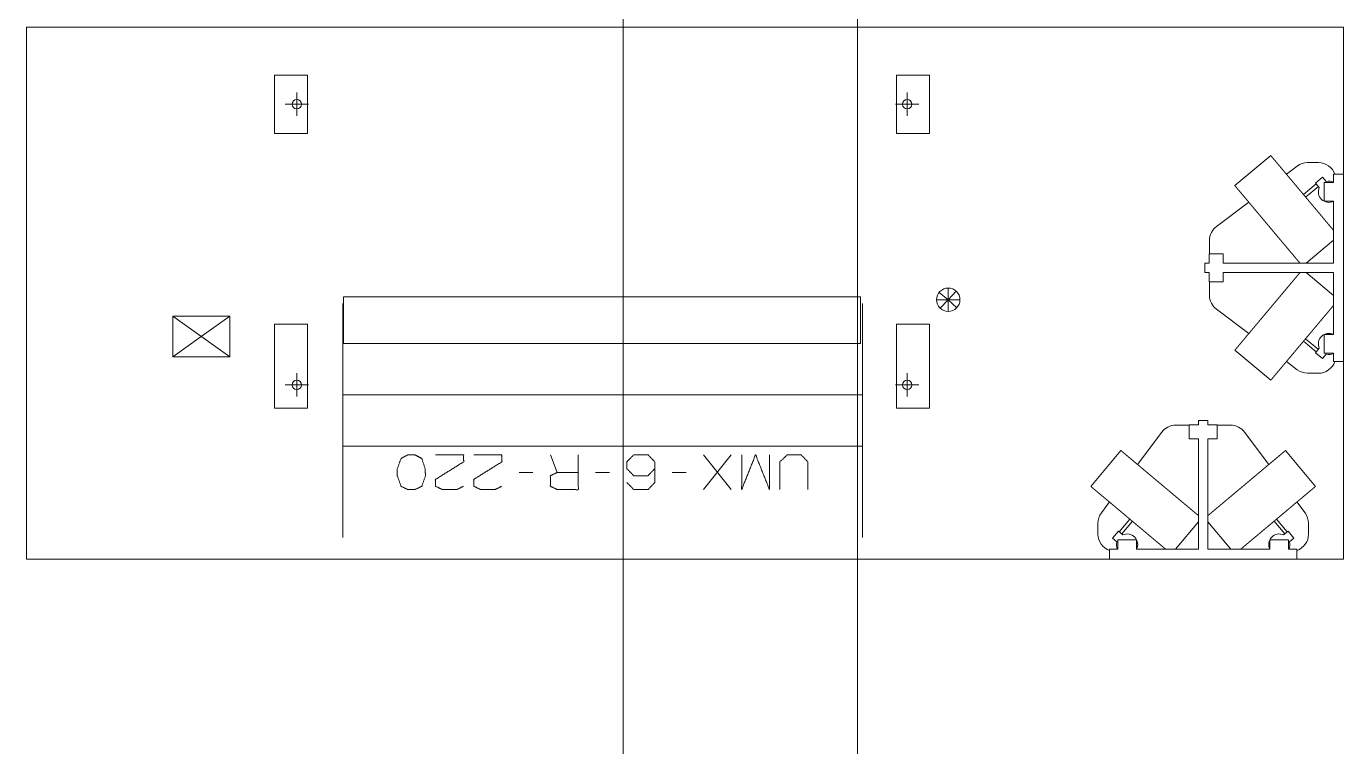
# Model space of a CAD drawing. Header units: millimetres. Extents: x 3056 to 110866, y 16649 to 58349.
# Drawn here: x 21756 to 27383, y 34369 to 37446 of the extents above; entities that cross this region are included whole.
import ezdxf

# ---------------------------------------------------------------- set-up
doc = ezdxf.new("R2010")
doc.units = ezdxf.units.MM
doc.layers.add('1', color=7, linetype='Continuous', true_color=0xffffff)

msp = doc.modelspace()

# ---------------------------------------------------------------- linework, layer by layer
at = {"layer": '1', "color": 143, "linetype": 'Continuous', "lineweight": 13}
for p, q in [((24306.5, 54363.3), (24306.5, 17870.4)), ((25306.5, 17870.4), (25306.5, 52663.3))]:
    msp.add_line(p, q, dxfattribs=at)
at = {"layer": '1', "color": 80, "linetype": 'Continuous', "lineweight": 13}
for p, q in [((21756.5, 35169.3), (21756.5, 37443.3)), ((21756.5, 37443.3), (27383.5, 37443.3)), ((21756.5, 37443.3), (27383.5, 37443.3)), ((21756.5, 35169.3), (21756.5, 37443.3)), ((27383.5, 37443.3), (27383.5, 35169.3)), ((27383.5, 37443.3), (27383.5, 35169.3)), ((22957, 37238.3), (22817, 37238.3)), ((22817, 37238.3), (22817, 36988.3)), ((22957, 36988.3), (22957, 37238.3)), ((25614, 37238.3), (25474, 37238.3)), ((25474, 37238.3), (25474, 36988.3)), ((25614, 36988.3), (25614, 37238.3)), ((22911.5, 37063.3), (22911.5, 37163.3)), ((25519.5, 37063.3), (25519.5, 37163.3)), ((22961.5, 37113.3), (22861.5, 37113.3)), ((25569.5, 37113.3), (25469.5, 37113.3)), ((22817, 36988.3), (22957, 36988.3)), ((25474, 36988.3), (25614, 36988.3)), ((27071.8, 36894.6), (26918.6, 36766)), ((27229.5, 36864.3), (27275.5, 36864.3)), ((27184.5, 36849.3), (27138.7, 36814.9)), ((27263.5, 36776.7), (27293.6, 36801.9)), ((27309.3, 36783.2), (27293.6, 36801.9)), ((27340.5, 36814.3), (27340.5, 36779.3)), ((27383.5, 36814.3), (27340.5, 36814.3)), ((27266.4, 36773.2), (27212, 36727.6)), ((27221, 36716.8), (27275.4, 36762.5)), ((27279.2, 36757.9), (27263.5, 36776.7)), ((27340.5, 36779.3), (27300.5, 36779.3)), ((27300.5, 36699.3), (27300.5, 36779.3)), ((26978.4, 36694.8), (26840.5, 36591.3)), ((27340.5, 36699.3), (27300.5, 36699.3)), ((27340.5, 36699.3), (27340.5, 36434.3)), ((26810.5, 36474.3), (26810.5, 36531.3)), ((27223.4, 36434.3), (27340.5, 36532.5)), ((26868.5, 36474.3), (26808.5, 36474.3)), ((26808.5, 36434.3), (26808.5, 36474.3)), ((26868.5, 36434.3), (26868.5, 36474.3)), ((26808.5, 36434.3), (26790.5, 36434.3)), ((26790.5, 36394.3), (26790.5, 36434.3)), ((27340.5, 36434.3), (26868.5, 36434.3)), ((26808.5, 36394.3), (26790.5, 36394.3)), ((26805.8, 36394), (26805.8, 36394.3)), ((26805.8, 36394), (26808.5, 36394.1)), ((26808.5, 36394.3), (26808.5, 36354.3)), ((26868.5, 36354.3), (26808.5, 36354.3)), ((26810.5, 36297.3), (26810.5, 36354.3)), ((27340.5, 36394.3), (26868.5, 36394.3)), ((26868.5, 36394.3), (26868.5, 36354.3)), ((27340.5, 36296.1), (27223.4, 36394.3)), ((27340.5, 36394.3), (27340.5, 36129.3)), ((25694.5, 36278.3), (25655.6, 36309.8)), ((25694.5, 36278.3), (25694.5, 36328.3)), ((25694.5, 36278.3), (25728.8, 36314.7)), ((23111.5, 36091.3), (23111.5, 36291.3)), ((23111.5, 36291.3), (25319.5, 36291.3)), ((25319.5, 36291.3), (25319.5, 36091.3)), ((25694.5, 36278.3), (25644.5, 36278.3)), ((25694.5, 36278.3), (25660.1, 36241.9)), ((25694.5, 36278.3), (25694.5, 36228.3)), ((25694.5, 36278.3), (25744.5, 36278.3)), ((25694.5, 36278.3), (25730.8, 36244)), ((22381.5, 36208.3), (22625.5, 36034.3)), ((22381.5, 36208.3), (22625.5, 36208.3)), ((22381.5, 36034.3), (22381.5, 36208.3)), ((22625.5, 36208.3), (22503.5, 36121.3)), ((22625.5, 36208.3), (22625.5, 36034.3)), ((26840.5, 36237.3), (26978.4, 36133.8)), ((22817, 36174.3), (22817, 35814.3)), ((22957, 36174.3), (22817, 36174.3)), ((22957, 35814.3), (22957, 36174.3)), ((25614, 36174.3), (25474, 36174.3)), ((25474, 36174.3), (25474, 35814.3)), ((25614, 35814.3), (25614, 36174.3)), ((27300.5, 36049.3), (27300.5, 36129.3)), ((27340.5, 36129.3), (27300.5, 36129.3)), ((22381.5, 36034.3), (22503.5, 36121.3)), ((25319.5, 36091.3), (23111.5, 36091.3)), ((27212, 36101), (27266.4, 36055.4)), ((27275.4, 36066.1), (27221, 36111.8)), ((27279.2, 36070.7), (27263.5, 36051.9)), ((22625.5, 36034.3), (22381.5, 36034.3)), ((26918.6, 36062.6), (27071.8, 35934)), ((27138.7, 36013.7), (27184.5, 35979.3)), ((27263.5, 36051.9), (27293.6, 36026.7)), ((27309.3, 36045.4), (27293.6, 36026.7)), ((27340.5, 36049.3), (27300.5, 36049.3)), ((27340.5, 36049.3), (27340.5, 36014.3)), ((27383.5, 36014.3), (27340.5, 36014.3)), ((22911.5, 35864.3), (22911.5, 35964.3)), ((25519.5, 35864.3), (25519.5, 35964.3)), ((27275.5, 35964.3), (27229.5, 35964.3)), ((22961.5, 35914.3), (22861.5, 35914.3)), ((25569.5, 35914.3), (25469.5, 35914.3)), ((25328.4, 35872.2), (23108.5, 35872.2)), ((22817, 35814.3), (22957, 35814.3)), ((25474, 35814.3), (25614, 35814.3)), ((26666.5, 35742.3), (26723.5, 35742.3)), ((26763.5, 35744.3), (26723.5, 35744.3)), ((26723.5, 35684.3), (26723.5, 35744.3)), ((26763.2, 35746.9), (26763.3, 35744.3)), ((26763.2, 35746.9), (26763.5, 35746.9)), ((26763.5, 35744.3), (26763.5, 35762.3)), ((26763.5, 35762.3), (26803.5, 35762.3)), ((26803.5, 35744.3), (26803.5, 35762.3)), ((26803.5, 35744.3), (26843.5, 35744.3)), ((26843.5, 35684.3), (26843.5, 35744.3)), ((26843.5, 35742.3), (26900.5, 35742.3)), ((26606.5, 35712.3), (26503, 35574.3)), ((26763.5, 35684.3), (26723.5, 35684.3)), ((26763.5, 35212.3), (26763.5, 35684.3)), ((26803.5, 35212.3), (26803.5, 35684.3)), ((26803.5, 35684.3), (26843.5, 35684.3)), ((27063.9, 35574.3), (26960.5, 35712.3)), ((23108.5, 35653.1), (25328.4, 35653.1)), ((26431.8, 35634.1), (26303.2, 35480.9)), ((27263.7, 35480.9), (27135.2, 35634.1)), ((23994.9, 35615.6), (24024.6, 35540.6)), ((24767.4, 35615.6), (24648.6, 35467.2)), ((24648.6, 35615.6), (24767.4, 35467.2)), ((23861.1, 35540.6), (23920.5, 35540.6)), ((24188, 35540.6), (24247.4, 35540.6)), ((24514.9, 35540.6), (24574.3, 35540.6)), ((26382.8, 35414.1), (26348.5, 35368.3)), ((27218.5, 35368.3), (27184.1, 35414.1)), ((26470.2, 35340.8), (26424.6, 35286.4)), ((27142.4, 35286.4), (27096.7, 35340.8)), ((26333.5, 35277.3), (26333.5, 35323.3)), ((26421.1, 35289.3), (26395.9, 35259.2)), ((26439.9, 35273.6), (26421.1, 35289.3)), ((26435.3, 35277.4), (26480.9, 35331.8)), ((26665.2, 35212.3), (26763.5, 35329.4)), ((26803.5, 35329.4), (26901.7, 35212.3)), ((27086, 35331.8), (27131.7, 35277.4)), ((27127.1, 35273.6), (27145.8, 35289.3)), ((27145.8, 35289.3), (27171.1, 35259.2)), ((27233.5, 35323.3), (27233.5, 35277.3)), ((26414.6, 35243.4), (26395.9, 35259.2)), ((26418.5, 35212.3), (26418.5, 35252.3)), ((26418.5, 35252.3), (26498.5, 35252.3)), ((26498.5, 35212.3), (26498.5, 35252.3)), ((27068.5, 35212.3), (27068.5, 35252.3)), ((27068.5, 35252.3), (27148.5, 35252.3)), ((27148.5, 35212.3), (27148.5, 35252.3)), ((27152.3, 35243.4), (27171.1, 35259.2)), ((27383.5, 35169.3), (21756.5, 35169.3)), ((27383.5, 35169.3), (21756.5, 35169.3)), ((26383.5, 35169.3), (26383.5, 35212.3)), ((26418.5, 35212.3), (26383.5, 35212.3)), ((26763.5, 35212.3), (26498.5, 35212.3)), ((27068.5, 35212.3), (26803.5, 35212.3)), ((27183.5, 35212.3), (27148.5, 35212.3)), ((27183.5, 35169.3), (27183.5, 35212.3))]:
    msp.add_line(p, q, dxfattribs=at)
for centre, radius in [((22911.5, 37113.3), 20), ((25519.5, 37113.3), 20), ((25694.5, 36278.3), 50), ((22911.5, 35914.3), 20), ((25519.5, 35914.3), 20)]:
    msp.add_circle(centre, radius, dxfattribs=at)
for centre, radius, start, end in [((27229.5, 36789.3), 75, 90, 126.8699), ((27275.5, 36789.3), 75, 19.4723, 90), ((27320.5, 36739.3), 45.2, 155.7378, 296.2321), ((27320.5, 36739.3), 45.2, 63.7683, 104.2622), ((26885.5, 36531.3), 75, 126.8699, 180), ((26885.5, 36297.3), 75, 180, 233.1301), ((27320.5, 36089.3), 45.2, 63.7679, 204.2622), ((27275.5, 36039.3), 75, 270, 340.5277), ((27320.5, 36089.3), 45.2, 255.7378, 296.2317), ((27229.5, 36039.3), 75, 233.1301, 270), ((26666.5, 35667.3), 75, 90, 143.1301), ((26900.5, 35667.3), 75, 36.8699, 90), ((26408.5, 35323.3), 75, 143.1301, 180), ((27158.5, 35323.3), 75, 0, 36.8699), ((26408.5, 35277.3), 75, 180, 250.5277), ((26458.5, 35232.3), 45.2, 165.7378, 206.2317), ((26458.5, 35232.3), 45.2, 333.7679, 114.2622), ((27108.5, 35232.3), 45.2, 65.7378, 206.2321), ((27108.5, 35232.3), 45.2, 333.7683, 14.2622), ((27158.5, 35277.3), 75, 289.4723, 0)]:
    msp.add_arc(centre, radius, start, end, dxfattribs=at)
for points, knots in [([(27216.5, 36722.2), (27214.3, 36724.8), (27212.1, 36727.4), (27207.7, 36732.6), (27203.4, 36737.8), (27201.2, 36740.4), (27196.9, 36745.6), (27194.7, 36748.1), (27190.4, 36753.3), (27186.1, 36758.4), (27184, 36760.9), (27181.9, 36763.5), (27179.8, 36766), (27175.5, 36771), (27173.5, 36773.5), (27171.4, 36776), (27169.3, 36778.4), (27167.2, 36780.9), (27165.2, 36783.3), (27161.1, 36788.2), (27159.1, 36790.6), (27157.1, 36792.9), (27153.2, 36797.7), (27151.2, 36800), (27149.3, 36802.3), (27147.3, 36804.6), (27143.5, 36809.1), (27141.7, 36811.4), (27138, 36815.8), (27136.1, 36817.9), (27132.5, 36822.2), (27130.8, 36824.4), (27127.3, 36828.5), (27123.9, 36832.5), (27122.2, 36834.5), (27119, 36838.4), (27117.3, 36840.3), (27115.8, 36842.2), (27114.2, 36844.1), (27111.2, 36847.7), (27108.2, 36851.2), (27106.8, 36852.9), (27104, 36856.2), (27102.6, 36857.9), (27101.3, 36859.5), (27100, 36861), (27097.5, 36864.1), (27095, 36866.9), (27093.9, 36868.3), (27091.6, 36871), (27090.5, 36872.3), (27089.5, 36873.6), (27088.4, 36874.8), (27087.4, 36876), (27086.4, 36877.2), (27085.5, 36878.3), (27084.6, 36879.4), (27082.9, 36881.4), (27082.1, 36882.4), (27081.3, 36883.4), (27079.8, 36885.1), (27079.1, 36885.9), (27078.4, 36886.8), (27077.8, 36887.5), (27077.2, 36888.2), (27076.1, 36889.6), (27075.6, 36890.1), (27075.1, 36890.7), (27074.2, 36891.7), (27073.9, 36892.2), (27073.5, 36892.6), (27072.9, 36893.3), (27072.4, 36893.9), (27072.3, 36894.1), (27072.1, 36894.2), (27072, 36894.4), (27071.9, 36894.5), (27071.9, 36894.5), (27071.8, 36894.6)], [0, 0, 0.015107, 0.030207, 0.060389, 0.090504, 0.10552, 0.13551, 0.150467, 0.180257, 0.209888, 0.224603, 0.239318, 0.253925, 0.283021, 0.297504, 0.31186, 0.326209, 0.340414, 0.354612, 0.38269, 0.396547, 0.41041, 0.43777, 0.451243, 0.464722, 0.477994, 0.504295, 0.517341, 0.542948, 0.55551, 0.580367, 0.59267, 0.616725, 0.640213, 0.651673, 0.674276, 0.685428, 0.69627, 0.707104, 0.728138, 0.748512, 0.758361, 0.777692, 0.787183, 0.796323, 0.805454, 0.822983, 0.839767, 0.84778, 0.863405, 0.871018, 0.878237, 0.885458, 0.892277, 0.899089, 0.905498, 0.9119, 0.923886, 0.929445, 0.935013, 0.945296, 0.950012, 0.95472, 0.958993, 0.963275, 0.970937, 0.974333, 0.977722, 0.983615, 0.986119, 0.988616, 0.992705, 0.995894, 0.997037, 0.998181, 0.998857, 0.999549, 0.999775, 1, 1]), ([(27063.3, 36593.6), (27061.1, 36596.2), (27058.9, 36598.9), (27056.7, 36601.5), (27054.5, 36604.1), (27052.4, 36606.6), (27048, 36611.8), (27045.8, 36614.4), (27041.5, 36619.6), (27037.2, 36624.7), (27032.9, 36629.8), (27030.8, 36632.4), (27028.7, 36634.9), (27026.5, 36637.4), (27024.4, 36639.9), (27022.3, 36642.4), (27018.2, 36647.4), (27016.1, 36649.9), (27012, 36654.8), (27007.9, 36659.6), (27005.9, 36662), (27001.9, 36666.7), (27000, 36669.1), (26996.1, 36673.7), (26992.2, 36678.3), (26990.3, 36680.6), (26986.6, 36685), (26982.9, 36689.4), (26981.1, 36691.6), (26977.6, 36695.8), (26974.1, 36699.9), (26970.7, 36704), (26969, 36706), (26967.4, 36707.9), (26965.8, 36709.9), (26962.6, 36713.7), (26961, 36715.5), (26958, 36719.1), (26956.5, 36720.9), (26955, 36722.7), (26952.2, 36726.1), (26950.8, 36727.7), (26948.1, 36730.9), (26946.8, 36732.5), (26944.2, 36735.5), (26941.8, 36738.4), (26939.5, 36741.1), (26938.4, 36742.5), (26937.3, 36743.8), (26936.3, 36745), (26934.2, 36747.4), (26932.3, 36749.7), (26931.4, 36750.8), (26930.5, 36751.9), (26929.7, 36752.9), (26928, 36754.8), (26926.6, 36756.6), (26925.9, 36757.4), (26924.6, 36758.9), (26924, 36759.7), (26923.4, 36760.3), (26922.8, 36761), (26922.4, 36761.6), (26921.9, 36762.2), (26921, 36763.2), (26920.3, 36764), (26920, 36764.4), (26919.7, 36764.7), (26919.5, 36765), (26919.2, 36765.3), (26919.1, 36765.5), (26918.9, 36765.7), (26918.8, 36765.8), (26918.7, 36765.9), (26918.7, 36766), (26918.6, 36766)], [0, 0, 0.0151, 0.030198, 0.045289, 0.060373, 0.075438, 0.105521, 0.120536, 0.150468, 0.180249, 0.20988, 0.224596, 0.23932, 0.253927, 0.268534, 0.283016, 0.311853, 0.326202, 0.354598, 0.382677, 0.39655, 0.424094, 0.437766, 0.464726, 0.491252, 0.504298, 0.53014, 0.555506, 0.568068, 0.592658, 0.616713, 0.64021, 0.651669, 0.663121, 0.674273, 0.696266, 0.70711, 0.728143, 0.738326, 0.74851, 0.768192, 0.777691, 0.79632, 0.805451, 0.82298, 0.839757, 0.855783, 0.863396, 0.871016, 0.878237, 0.892275, 0.905488, 0.911899, 0.917892, 0.923877, 0.935011, 0.945294, 0.95001, 0.959, 0.963273, 0.967105, 0.970944, 0.974333, 0.97773, 0.983623, 0.988614, 0.990668, 0.992713, 0.994307, 0.995892, 0.997037, 0.99818, 0.998865, 0.999541, 0.999774, 1, 1]), ([(27340.5, 36574.4), (27338.2, 36577.2), (27335.7, 36580.1), (27334.5, 36581.6), (27331.9, 36584.7), (27330.6, 36586.2), (27327.8, 36589.5), (27325, 36592.9), (27322, 36596.4), (27319, 36600), (27315.8, 36603.8), (27312.6, 36607.6), (27309.3, 36611.6), (27305.9, 36615.6), (27304.2, 36617.7), (27302.4, 36619.8), (27300.6, 36621.9), (27297, 36626.2), (27295.2, 36628.4), (27291.5, 36632.8), (27289.6, 36635.1), (27285.8, 36639.6), (27283.9, 36641.9), (27281.9, 36644.2), (27278, 36648.9), (27276, 36651.3), (27272, 36656.1), (27269.9, 36658.5), (27265.8, 36663.4), (27263.8, 36665.8), (27261.7, 36668.3), (27257.5, 36673.3), (27255.4, 36675.8), (27253.3, 36678.3), (27251.2, 36680.8), (27249.1, 36683.4), (27244.8, 36688.5), (27242.6, 36691), (27240.5, 36693.6), (27238.3, 36696.2), (27234, 36701.4), (27229.6, 36706.6), (27227.4, 36709.2), (27225.2, 36711.8), (27220.9, 36717), (27218.7, 36719.6), (27216.5, 36722.2)], [0, 0, 0.018644, 0.038194, 0.048417, 0.069272, 0.079913, 0.102062, 0.125019, 0.148795, 0.173339, 0.198643, 0.224677, 0.251431, 0.278877, 0.292926, 0.306974, 0.321345, 0.350388, 0.365059, 0.394988, 0.410234, 0.44098, 0.45648, 0.472242, 0.503982, 0.519978, 0.552399, 0.568823, 0.601838, 0.618448, 0.635232, 0.668948, 0.685899, 0.702985, 0.720062, 0.737275, 0.771828, 0.789148, 0.806566, 0.823993, 0.858994, 0.894141, 0.911763, 0.929376, 0.964677, 0.98234, 1, 1]), ([(27197, 36434.3), (27195.3, 36436.4), (27194.3, 36437.5), (27193.4, 36438.6), (27191.4, 36440.9), (27189.3, 36443.4), (27188.2, 36444.7), (27186, 36447.4), (27184.8, 36448.8), (27183.6, 36450.2), (27181.1, 36453.2), (27179.9, 36454.7), (27178.6, 36456.3), (27177.2, 36457.8), (27174.5, 36461.1), (27171.6, 36464.5), (27168.7, 36468), (27167.2, 36469.8), (27164.1, 36473.5), (27162.5, 36475.4), (27160.9, 36477.3), (27157.6, 36481.2), (27156, 36483.2), (27154.3, 36485.2), (27152.6, 36487.2), (27149.1, 36491.4), (27145.5, 36495.6), (27141.9, 36499.9), (27140, 36502.2), (27138.2, 36504.4), (27134.4, 36508.9), (27130.6, 36513.4), (27128.6, 36515.8), (27126.7, 36518.1), (27124.7, 36520.5), (27120.7, 36525.2), (27118.7, 36527.6), (27116.7, 36530), (27112.6, 36534.9), (27110.5, 36537.3), (27106.4, 36542.3), (27104.3, 36544.8), (27100, 36549.8), (27097.9, 36552.3), (27095.8, 36554.9), (27091.5, 36560), (27089.4, 36562.5), (27087.2, 36565.1), (27085.1, 36567.7), (27080.7, 36572.8), (27076.4, 36578), (27072, 36583.2), (27067.6, 36588.4), (27065.5, 36591), (27063.3, 36593.6)], [0, 0, 0.012929, 0.019844, 0.02676, 0.041476, 0.057078, 0.065302, 0.082185, 0.090842, 0.099917, 0.118461, 0.127931, 0.137808, 0.147694, 0.168225, 0.189513, 0.211551, 0.222936, 0.246039, 0.257767, 0.269838, 0.294304, 0.306701, 0.319411, 0.332124, 0.358161, 0.384795, 0.411978, 0.425837, 0.439704, 0.467945, 0.496673, 0.511271, 0.525861, 0.540676, 0.570507, 0.58552, 0.600724, 0.631302, 0.646687, 0.677763, 0.693454, 0.724962, 0.74078, 0.756724, 0.788712, 0.804754, 0.820888, 0.837021, 0.869432, 0.901971, 0.934599, 0.967281, 0.983641, 1, 1]), ([(26918.6, 36062.6), (26918.7, 36062.6), (26918.7, 36062.7), (26918.8, 36062.8), (26918.9, 36062.9), (26919.1, 36063.1), (26919.2, 36063.3), (26919.5, 36063.6), (26919.7, 36063.8), (26920, 36064.2), (26920.3, 36064.6), (26921, 36065.4), (26921.4, 36065.9), (26921.9, 36066.4), (26922.4, 36067), (26923.4, 36068.3), (26924, 36068.9), (26924.6, 36069.7), (26925.2, 36070.4), (26926.6, 36072), (26927.3, 36072.9), (26928.9, 36074.8), (26929.7, 36075.7), (26930.5, 36076.8), (26932.3, 36078.9), (26933.3, 36080), (26934.2, 36081.2), (26935.2, 36082.4), (26937.3, 36084.8), (26939.5, 36087.5), (26941.8, 36090.2), (26944.3, 36093.1), (26946.8, 36096.2), (26949.5, 36099.3), (26952.2, 36102.6), (26955.1, 36106), (26958, 36109.5), (26959.5, 36111.3), (26962.6, 36115), (26964.2, 36116.9), (26967.4, 36120.7), (26970.7, 36124.7), (26972.4, 36126.7), (26975.9, 36130.8), (26977.6, 36132.9), (26981.2, 36137.1), (26984.8, 36141.4), (26988.5, 36145.9), (26990.4, 36148.1), (26992.3, 36150.4), (26994.2, 36152.7), (26998.1, 36157.3), (27000, 36159.6), (27004, 36164.3), (27006, 36166.7), (27010, 36171.5), (27012.1, 36173.9), (27016.2, 36178.8), (27020.3, 36183.8), (27024.5, 36188.8), (27028.8, 36193.8), (27033, 36198.9), (27035.2, 36201.5), (27037.3, 36204), (27039.5, 36206.6), (27043.8, 36211.7), (27048.1, 36216.9), (27050.3, 36219.5), (27052.5, 36222.1), (27056.8, 36227.3), (27059, 36229.9), (27063.4, 36235.1), (27067.8, 36240.3), (27070, 36242.9), (27074.3, 36248.1), (27076.5, 36250.7), (27080.8, 36255.9), (27083, 36258.5), (27087.3, 36263.6), (27089.5, 36266.2), (27093.8, 36271.3), (27095.9, 36273.8), (27098, 36276.4), (27102.3, 36281.4), (27106.4, 36286.4), (27108.5, 36288.9), (27110.6, 36291.3), (27112.7, 36293.8), (27114.7, 36296.2), (27116.7, 36298.7), (27120.8, 36303.5), (27124.8, 36308.2), (27126.7, 36310.6), (27130.6, 36315.2), (27134.5, 36319.8), (27136.4, 36322), (27138.2, 36324.3), (27141.9, 36328.7), (27143.8, 36330.9), (27145.6, 36333), (27149.1, 36337.3), (27152.6, 36341.4), (27156, 36345.5), (27159.3, 36349.4), (27160.9, 36351.3), (27162.5, 36353.3), (27165.7, 36357), (27168.7, 36360.6), (27171.7, 36364.1), (27173.1, 36365.8), (27174.5, 36367.5), (27175.9, 36369.1), (27177.2, 36370.8), (27178.6, 36372.3), (27179.9, 36373.9), (27181.1, 36375.4), (27182.4, 36376.9), (27184.8, 36379.8), (27187.2, 36382.6), (27189.3, 36385.2), (27191.4, 36387.7), (27192.4, 36388.9), (27193.4, 36390), (27195.2, 36392.2), (27196.1, 36393.3), (27197, 36394.3)], [0, 0, 0.000117, 0.000239, 0.00059, 0.00095, 0.00154, 0.002134, 0.002967, 0.003795, 0.004858, 0.005925, 0.008518, 0.010054, 0.011589, 0.01335, 0.01711, 0.01911, 0.02133, 0.023555, 0.028457, 0.031132, 0.036701, 0.039599, 0.042713, 0.049163, 0.052493, 0.056041, 0.059584, 0.067097, 0.075025, 0.083352, 0.092087, 0.101204, 0.110707, 0.120579, 0.130823, 0.141414, 0.146888, 0.157996, 0.163638, 0.175236, 0.187154, 0.193261, 0.205626, 0.211885, 0.22468, 0.237739, 0.251063, 0.257846, 0.264629, 0.271526, 0.285439, 0.292448, 0.306674, 0.313883, 0.328395, 0.335699, 0.350471, 0.365395, 0.380463, 0.395652, 0.410958, 0.418661, 0.426368, 0.43411, 0.449637, 0.465224, 0.473036, 0.480864, 0.496539, 0.504385, 0.52009, 0.535791, 0.543637, 0.559311, 0.56714, 0.582754, 0.590534, 0.606053, 0.613799, 0.629196, 0.636847, 0.644498, 0.659682, 0.674741, 0.682201, 0.689657, 0.697038, 0.704421, 0.711711, 0.726215, 0.740532, 0.747637, 0.761645, 0.775429, 0.782203, 0.788979, 0.802285, 0.808808, 0.815335, 0.828113, 0.840604, 0.852809, 0.864701, 0.870496, 0.87629, 0.887545, 0.898466, 0.909041, 0.91415, 0.919259, 0.924186, 0.929113, 0.933853, 0.938594, 0.943144, 0.947689, 0.956398, 0.964704, 0.972607, 0.980092, 0.983623, 0.987158, 0.993794, 0.996899, 1, 1]), ([(23108.5, 36262.6), (23108.5, 36262.5), (23108.5, 36262.2), (23108.5, 36262), (23108.5, 36261.3), (23108.5, 36260.5), (23108.5, 36259.5), (23108.5, 36258.2), (23108.5, 36256.8), (23108.5, 36255.1), (23108.5, 36253.3), (23108.5, 36251.2), (23108.5, 36248.9), (23108.5, 36246.5), (23108.5, 36243.8), (23108.5, 36240.9), (23108.5, 36237.8), (23108.5, 36234.6), (23108.5, 36231.1), (23108.5, 36227.4), (23108.5, 36223.6), (23108.5, 36219.5), (23108.5, 36215.3), (23108.5, 36210.9), (23108.5, 36206.3), (23108.5, 36201.5), (23108.5, 36196.5), (23108.5, 36191.3), (23108.5, 36186), (23108.5, 36180.5), (23108.5, 36174.8), (23108.5, 36168.9), (23108.5, 36162.9), (23108.5, 36156.7), (23108.5, 36150.3), (23108.5, 36143.8), (23108.5, 36137.1), (23108.5, 36130.3), (23108.5, 36123.3), (23108.5, 36116.2), (23108.5, 36108.9), (23108.5, 36105.2), (23108.5, 36097.7), (23108.5, 36090.1), (23108.5, 36082.3), (23108.5, 36074.4), (23108.5, 36066.4), (23108.5, 36058.2), (23108.5, 36049.9), (23108.5, 36041.5), (23108.5, 36033), (23108.5, 36024.3), (23108.5, 36015.6), (23108.5, 36006.7), (23108.5, 35997.8), (23108.5, 35993.3), (23108.5, 35984.2), (23108.5, 35975), (23108.5, 35965.7), (23108.5, 35956.3), (23108.5, 35946.9), (23108.5, 35937.4), (23108.5, 35932.6), (23108.5, 35923), (23108.5, 35913.3), (23108.5, 35903.5), (23108.5, 35898.6), (23108.5, 35888.8), (23108.5, 35878.9), (23108.5, 35868.9), (23108.5, 35858.9), (23108.5, 35848.9), (23108.5, 35843.9), (23108.5, 35833.8), (23108.5, 35823.7), (23108.5, 35813.6), (23108.5, 35803.4), (23108.5, 35793.2), (23108.5, 35783), (23108.5, 35772.8), (23108.5, 35762.6)], [0, 0, 0.000212, 0.000836, 0.001355, 0.002603, 0.004265, 0.006345, 0.008832, 0.011737, 0.015049, 0.018775, 0.022908, 0.027448, 0.03239, 0.037735, 0.043481, 0.04963, 0.056171, 0.063103, 0.070427, 0.078136, 0.086227, 0.094705, 0.103552, 0.112776, 0.122369, 0.132328, 0.142647, 0.15332, 0.164348, 0.175725, 0.187446, 0.1995, 0.211894, 0.224609, 0.237653, 0.251009, 0.264678, 0.278658, 0.29293, 0.307503, 0.314858, 0.32986, 0.345143, 0.360695, 0.376511, 0.392587, 0.408917, 0.425496, 0.442313, 0.459363, 0.476635, 0.494124, 0.511824, 0.529731, 0.53878, 0.556973, 0.57535, 0.593908, 0.61263, 0.631516, 0.650555, 0.660112, 0.679368, 0.698752, 0.718267, 0.728083, 0.747768, 0.767559, 0.787445, 0.807421, 0.827476, 0.837525, 0.857686, 0.877906, 0.898178, 0.918493, 0.938839, 0.959212, 0.979601, 1, 1]), ([(25328.5, 35762.6), (25328.5, 35772.8), (25328.5, 35783), (25328.5, 35793.2), (25328.5, 35803.4), (25328.5, 35813.6), (25328.5, 35823.7), (25328.5, 35833.8), (25328.5, 35843.9), (25328.5, 35853.9), (25328.5, 35863.9), (25328.5, 35873.9), (25328.5, 35883.8), (25328.5, 35888.8), (25328.5, 35898.6), (25328.5, 35908.4), (25328.5, 35918.1), (25328.5, 35927.8), (25328.5, 35937.4), (25328.5, 35946.9), (25328.5, 35956.3), (25328.5, 35965.7), (25328.5, 35975), (25328.5, 35984.2), (25328.5, 35993.3), (25328.5, 36002.3), (25328.5, 36011.2), (25328.5, 36020), (25328.5, 36028.6), (25328.5, 36037.2), (25328.5, 36045.7), (25328.5, 36054), (25328.5, 36062.3), (25328.5, 36070.4), (25328.5, 36078.3), (25328.5, 36082.3), (25328.5, 36090.1), (25328.5, 36097.7), (25328.5, 36105.2), (25328.5, 36112.6), (25328.5, 36119.8), (25328.5, 36123.3), (25328.5, 36130.3), (25328.5, 36137.1), (25328.5, 36143.8), (25328.5, 36150.3), (25328.5, 36156.7), (25328.5, 36159.8), (25328.5, 36166), (25328.5, 36168.9), (25328.5, 36174.8), (25328.5, 36180.5), (25328.5, 36186), (25328.5, 36191.3), (25328.5, 36196.5), (25328.5, 36201.5), (25328.5, 36206.3), (25328.5, 36210.9), (25328.5, 36215.3), (25328.5, 36219.5), (25328.5, 36223.6), (25328.5, 36225.6), (25328.5, 36229.3), (25328.5, 36232.9), (25328.5, 36236.2), (25328.5, 36239.4), (25328.5, 36242.4), (25328.5, 36245.2), (25328.5, 36247.7), (25328.5, 36250.1), (25328.5, 36252.3), (25328.5, 36254.2), (25328.5, 36256), (25328.5, 36256.8), (25328.5, 36258.2), (25328.5, 36259.5), (25328.5, 36260.5), (25328.5, 36261.3), (25328.5, 36262), (25328.5, 36262.4), (25328.5, 36262.6), (25328.5, 36262.6)], [0, 0, 0.020399, 0.040788, 0.061161, 0.081507, 0.101822, 0.122094, 0.142314, 0.162475, 0.182572, 0.202585, 0.222519, 0.242363, 0.252232, 0.271917, 0.29149, 0.310937, 0.330262, 0.349445, 0.368484, 0.38737, 0.406092, 0.42465, 0.443027, 0.46122, 0.479222, 0.497023, 0.514623, 0.532001, 0.549162, 0.566095, 0.58279, 0.599248, 0.615451, 0.6314, 0.639305, 0.654857, 0.67014, 0.685142, 0.699858, 0.714283, 0.721342, 0.735322, 0.748991, 0.762347, 0.775391, 0.788106, 0.794388, 0.806611, 0.812554, 0.824275, 0.835652, 0.84668, 0.857353, 0.867672, 0.877631, 0.887224, 0.896448, 0.905295, 0.913773, 0.921864, 0.925816, 0.933336, 0.940464, 0.9472, 0.953545, 0.959492, 0.965038, 0.970182, 0.974923, 0.979262, 0.983188, 0.986707, 0.988263, 0.991168, 0.993655, 0.995735, 0.997397, 0.998645, 0.999476, 0.999894, 1, 1]), ([(27071.8, 35934), (27071.9, 35934.1), (27071.9, 35934.1), (27072, 35934.2), (27072.1, 35934.3), (27072.3, 35934.5), (27072.4, 35934.7), (27072.7, 35935), (27072.9, 35935.3), (27073.2, 35935.6), (27073.5, 35936), (27074.2, 35936.9), (27075.1, 35937.9), (27075.6, 35938.5), (27076.1, 35939.1), (27077.2, 35940.4), (27078.4, 35941.9), (27079.1, 35942.7), (27079.8, 35943.5), (27080.5, 35944.4), (27082.1, 35946.2), (27082.9, 35947.2), (27084.6, 35949.2), (27085.6, 35950.4), (27086.5, 35951.5), (27088.5, 35953.8), (27089.5, 35955.1), (27090.5, 35956.3), (27092.8, 35958.9), (27095.1, 35961.7), (27096.3, 35963.2), (27097.5, 35964.6), (27098.8, 35966.1), (27100, 35967.6), (27102.7, 35970.8), (27104.1, 35972.4), (27106.9, 35975.8), (27109.8, 35979.2), (27112.8, 35982.8), (27115.9, 35986.5), (27119.1, 35990.3), (27120.7, 35992.2), (27124, 35996.2), (27125.7, 35998.2), (27129.1, 36002.3), (27130.9, 36004.4), (27132.7, 36006.5), (27136.3, 36010.8), (27138.1, 36013), (27141.8, 36017.4), (27143.7, 36019.6), (27147.5, 36024.2), (27149.4, 36026.5), (27153.3, 36031.1), (27155.3, 36033.5), (27157.3, 36035.9), (27161.3, 36040.6), (27163.3, 36043.1), (27165.4, 36045.5), (27167.4, 36047.9), (27169.5, 36050.4), (27173.6, 36055.3), (27177.8, 36060.3), (27182.1, 36065.4), (27184.2, 36067.9), (27186.3, 36070.5), (27190.6, 36075.6), (27194.9, 36080.7), (27199.3, 36085.9), (27201.5, 36088.5), (27205.8, 36093.7), (27208, 36096.3), (27210.2, 36098.9), (27212.4, 36101.5), (27214.5, 36104.1), (27216.7, 36106.7), (27218.9, 36109.3), (27223.3, 36114.5), (27225.5, 36117.1), (27229.8, 36122.3), (27234.2, 36127.5), (27236.3, 36130.1), (27238.5, 36132.7), (27242.8, 36137.8), (27245, 36140.3), (27249.2, 36145.4), (27251.4, 36148), (27255.6, 36153), (27259.8, 36158), (27261.9, 36160.5), (27266, 36165.4), (27268.1, 36167.9), (27272.1, 36172.7), (27276.1, 36177.5), (27280.1, 36182.2), (27282, 36184.5), (27284, 36186.8), (27287.8, 36191.4), (27291.6, 36195.9), (27293.4, 36198.1), (27297.1, 36202.5), (27298.9, 36204.6), (27302.5, 36208.9), (27306, 36213), (27307.7, 36215), (27311, 36219), (27312.7, 36221), (27315.9, 36224.9), (27317.4, 36226.7), (27319, 36228.6), (27322.1, 36232.2), (27323.5, 36234), (27325, 36235.7), (27327.8, 36239.1), (27330.6, 36242.4), (27333.2, 36245.5), (27335.7, 36248.5), (27336.9, 36250), (27338.2, 36251.4), (27340.5, 36254.2)], [0, 0, 0.000121, 0.000243, 0.000615, 0.000984, 0.0016, 0.002211, 0.003073, 0.003937, 0.005038, 0.006143, 0.00884, 0.012022, 0.01385, 0.01568, 0.019823, 0.024435, 0.026974, 0.029517, 0.03229, 0.03807, 0.041076, 0.047538, 0.050994, 0.054455, 0.061808, 0.065704, 0.069596, 0.07782, 0.086458, 0.090988, 0.095514, 0.100246, 0.104978, 0.114829, 0.119953, 0.130388, 0.141191, 0.15236, 0.163883, 0.175747, 0.18176, 0.194119, 0.20046, 0.213286, 0.219772, 0.226404, 0.239815, 0.246588, 0.260403, 0.26744, 0.281629, 0.288783, 0.303321, 0.310697, 0.318076, 0.333032, 0.3406, 0.348173, 0.355831, 0.363489, 0.378967, 0.394588, 0.410344, 0.418277, 0.426213, 0.44219, 0.458247, 0.47439, 0.482484, 0.498699, 0.50682, 0.514954, 0.523084, 0.531223, 0.539362, 0.547505, 0.563778, 0.571908, 0.588141, 0.604328, 0.612391, 0.620458, 0.636511, 0.644493, 0.660402, 0.668329, 0.684068, 0.69968, 0.707406, 0.722784, 0.730434, 0.745552, 0.760486, 0.775217, 0.782471, 0.789729, 0.804011, 0.818055, 0.824945, 0.838593, 0.845353, 0.858592, 0.871531, 0.87785, 0.89033, 0.896491, 0.908491, 0.914315, 0.920144, 0.931451, 0.936925, 0.942394, 0.952973, 0.963175, 0.972985, 0.982396, 0.986904, 0.991407, 1, 1]), ([(23108.5, 35762.6), (23108.5, 35752.4), (23108.5, 35742.3), (23108.5, 35732.1), (23108.5, 35721.9), (23108.5, 35711.7), (23108.5, 35701.6), (23108.5, 35691.5), (23108.5, 35681.4), (23108.5, 35671.4), (23108.5, 35661.4), (23108.5, 35651.4), (23108.5, 35641.5), (23108.5, 35636.5), (23108.5, 35626.7), (23108.5, 35616.9), (23108.5, 35607.2), (23108.5, 35597.5), (23108.5, 35587.9), (23108.5, 35578.4), (23108.5, 35569), (23108.5, 35559.6), (23108.5, 35550.3), (23108.5, 35541.1), (23108.5, 35532), (23108.5, 35523), (23108.5, 35514.1), (23108.5, 35505.3), (23108.5, 35496.6), (23108.5, 35488.1), (23108.5, 35479.6), (23108.5, 35471.3), (23108.5, 35467.1), (23108.5, 35458.9), (23108.5, 35450.9), (23108.5, 35443), (23108.5, 35435.2), (23108.5, 35427.6), (23108.5, 35420.1), (23108.5, 35412.7), (23108.5, 35405.5), (23108.5, 35402), (23108.5, 35395), (23108.5, 35388.2), (23108.5, 35381.5), (23108.5, 35375), (23108.5, 35371.7), (23108.5, 35365.5), (23108.5, 35359.3), (23108.5, 35353.4), (23108.5, 35347.6), (23108.5, 35342), (23108.5, 35336.6), (23108.5, 35331.3), (23108.5, 35326.3), (23108.5, 35323.8), (23108.5, 35319), (23108.5, 35314.4), (23108.5, 35310), (23108.5, 35305.8), (23108.5, 35301.7), (23108.5, 35297.9), (23108.5, 35294.2), (23108.5, 35290.7), (23108.5, 35287.5), (23108.5, 35284.4), (23108.5, 35281.5), (23108.5, 35278.8), (23108.5, 35276.4), (23108.5, 35274.1), (23108.5, 35272), (23108.5, 35270.2), (23108.5, 35268.5), (23108.5, 35267.1), (23108.5, 35265.8), (23108.5, 35264.8), (23108.5, 35263.9), (23108.5, 35263.3), (23108.5, 35262.9), (23108.5, 35262.7), (23108.5, 35262.6)], [0, 0, 0.020399, 0.040788, 0.061161, 0.081508, 0.101822, 0.122095, 0.142314, 0.162476, 0.182568, 0.202587, 0.22252, 0.242364, 0.252233, 0.271918, 0.291492, 0.310939, 0.330264, 0.349446, 0.368486, 0.387372, 0.406094, 0.424652, 0.44303, 0.461223, 0.479225, 0.497026, 0.514621, 0.532004, 0.549165, 0.566098, 0.582794, 0.59108, 0.60741, 0.623492, 0.639309, 0.654861, 0.670143, 0.68514, 0.699856, 0.714281, 0.721346, 0.735321, 0.748995, 0.762351, 0.775395, 0.781835, 0.794387, 0.80661, 0.818501, 0.830052, 0.841255, 0.852108, 0.862607, 0.872746, 0.877635, 0.887229, 0.896452, 0.9053, 0.913777, 0.921868, 0.929578, 0.936902, 0.943834, 0.950375, 0.956524, 0.96227, 0.967615, 0.972557, 0.977098, 0.98123, 0.984956, 0.988268, 0.991173, 0.993661, 0.99574, 0.997402, 0.998651, 0.999481, 0.999899, 1, 1]), ([(25328.5, 35262.6), (25328.5, 35262.8), (25328.5, 35262.9), (25328.5, 35263.3), (25328.5, 35263.6), (25328.5, 35264.3), (25328.5, 35265.2), (25328.5, 35265.8), (25328.5, 35267.1), (25328.5, 35267.7), (25328.5, 35269.3), (25328.5, 35271.1), (25328.5, 35273), (25328.5, 35275.2), (25328.5, 35277.6), (25328.5, 35280.1), (25328.5, 35282.9), (25328.5, 35285.9), (25328.5, 35289), (25328.5, 35292.4), (25328.5, 35294.2), (25328.5, 35297.9), (25328.5, 35299.7), (25328.5, 35303.7), (25328.5, 35307.8), (25328.5, 35312.2), (25328.5, 35316.7), (25328.5, 35321.4), (25328.5, 35326.3), (25328.5, 35331.3), (25328.5, 35336.6), (25328.5, 35342), (25328.5, 35347.6), (25328.5, 35353.4), (25328.5, 35359.3), (25328.5, 35365.5), (25328.5, 35371.7), (25328.5, 35378.2), (25328.5, 35384.8), (25328.5, 35391.5), (25328.5, 35398.4), (25328.5, 35405.5), (25328.5, 35412.7), (25328.5, 35420.1), (25328.5, 35427.6), (25328.5, 35435.2), (25328.5, 35443), (25328.5, 35450.9), (25328.5, 35458.9), (25328.5, 35467.1), (25328.5, 35475.4), (25328.5, 35483.8), (25328.5, 35492.3), (25328.5, 35501), (25328.5, 35509.7), (25328.5, 35518.6), (25328.5, 35527.5), (25328.5, 35536.6), (25328.5, 35545.7), (25328.5, 35554.9), (25328.5, 35564.3), (25328.5, 35573.7), (25328.5, 35583.1), (25328.5, 35592.7), (25328.5, 35602.3), (25328.5, 35607.2), (25328.5, 35616.9), (25328.5, 35626.7), (25328.5, 35636.5), (25328.5, 35641.5), (25328.5, 35651.4), (25328.5, 35661.4), (25328.5, 35671.4), (25328.5, 35681.4), (25328.5, 35691.5), (25328.5, 35696.5), (25328.5, 35706.7), (25328.5, 35716.8), (25328.5, 35727), (25328.5, 35737.2), (25328.5, 35742.3), (25328.5, 35752.4), (25328.5, 35762.6)], [0, 0, 0.000206, 0.000519, 0.001349, 0.001873, 0.003328, 0.005196, 0.006339, 0.008827, 0.010176, 0.013287, 0.016806, 0.020733, 0.025072, 0.029813, 0.034957, 0.040508, 0.04645, 0.052795, 0.059531, 0.063098, 0.070422, 0.074179, 0.082084, 0.090366, 0.099028, 0.108067, 0.117475, 0.127254, 0.137393, 0.147892, 0.158745, 0.169948, 0.181499, 0.19339, 0.205613, 0.218165, 0.231051, 0.244248, 0.257763, 0.27159, 0.285719, 0.300144, 0.31486, 0.329857, 0.345139, 0.360691, 0.376508, 0.39259, 0.40892, 0.425493, 0.44231, 0.45936, 0.476632, 0.494121, 0.511822, 0.529729, 0.547826, 0.566114, 0.584587, 0.603225, 0.622031, 0.640997, 0.66011, 0.679367, 0.689061, 0.708508, 0.728082, 0.747767, 0.757636, 0.77748, 0.797413, 0.817432, 0.837524, 0.857686, 0.867793, 0.888039, 0.908332, 0.928663, 0.949025, 0.959212, 0.979601, 1, 1]), ([(26431.8, 35634.1), (26431.8, 35634.1), (26431.8, 35634.1), (26432, 35634), (26432.1, 35633.9), (26432.5, 35633.5), (26432.7, 35633.3), (26433.4, 35632.8), (26434.2, 35632.1), (26434.6, 35631.8), (26435.1, 35631.3), (26435.6, 35630.9), (26436.2, 35630.4), (26436.8, 35629.9), (26438.1, 35628.8), (26439.6, 35627.6), (26440.4, 35626.9), (26441.2, 35626.2), (26443, 35624.7), (26443.9, 35623.9), (26445.9, 35622.2), (26448.1, 35620.4), (26449.2, 35619.5), (26450.3, 35618.5), (26451.5, 35617.5), (26454, 35615.4), (26455.3, 35614.3), (26458, 35612.1), (26460.9, 35609.7), (26462.3, 35608.5), (26463.8, 35607.2), (26465.3, 35606), (26468.5, 35603.3), (26471.8, 35600.6), (26475.2, 35597.7), (26478.7, 35594.8), (26480.5, 35593.2), (26482.3, 35591.7), (26486, 35588.6), (26489.9, 35585.4), (26493.8, 35582), (26495.9, 35580.3), (26497.9, 35578.6), (26502, 35575.2), (26506.3, 35571.6), (26510.6, 35568), (26515, 35564.2), (26519.5, 35560.5), (26521.8, 35558.5), (26524.1, 35556.6), (26526.4, 35554.7), (26531.1, 35550.7), (26533.5, 35548.8), (26535.9, 35546.8), (26538.3, 35544.8), (26543.1, 35540.7), (26548, 35536.6), (26553, 35532.4), (26555.5, 35530.3), (26560.5, 35526.1), (26563, 35524), (26568.1, 35519.7), (26573.2, 35515.5), (26575.8, 35513.3), (26578.3, 35511.1), (26583.5, 35506.8), (26586.1, 35504.6), (26588.7, 35502.5), (26593.9, 35498.1), (26599.1, 35493.7), (26604.3, 35489.4), (26606.9, 35487.2), (26612.1, 35482.8), (26614.7, 35480.6), (26617.3, 35478.5), (26622.5, 35474.1), (26625.1, 35471.9), (26630.2, 35467.6), (26632.8, 35465.4), (26635.4, 35463.3), (26637.9, 35461.1), (26643, 35456.9), (26645.5, 35454.7), (26650.6, 35450.5), (26655.6, 35446.3), (26658, 35444.2), (26660.5, 35442.2), (26663, 35440.1), (26667.8, 35436), (26670.3, 35434), (26675, 35430), (26677.4, 35428), (26679.8, 35426), (26684.4, 35422.1), (26689, 35418.3), (26691.2, 35416.4), (26693.5, 35414.5), (26697.9, 35410.8), (26702.2, 35407.2), (26706.4, 35403.6), (26710.6, 35400.2), (26714.6, 35396.8), (26716.6, 35395.1), (26718.6, 35393.5), (26720.5, 35391.8), (26724.3, 35388.7), (26728, 35385.6), (26729.8, 35384.1), (26733.3, 35381.1), (26736.7, 35378.3), (26738.3, 35376.9), (26740, 35375.5), (26741.5, 35374.2), (26743.1, 35372.9), (26746.1, 35370.4), (26749, 35367.9), (26751.8, 35365.6), (26753.1, 35364.5), (26755.6, 35362.4), (26758, 35360.4), (26759.2, 35359.4), (26761.4, 35357.5), (26762.4, 35356.7), (26763.5, 35355.8)], [0, 0, 0.000117, 0.000239, 0.00059, 0.00095, 0.00213, 0.002962, 0.004858, 0.007221, 0.008518, 0.010049, 0.011584, 0.01335, 0.015115, 0.019105, 0.023555, 0.026002, 0.028452, 0.033804, 0.036701, 0.042713, 0.049162, 0.052493, 0.056036, 0.059584, 0.067097, 0.071056, 0.079184, 0.087716, 0.092083, 0.096642, 0.1012, 0.110707, 0.120579, 0.130823, 0.141414, 0.146888, 0.152357, 0.163633, 0.175236, 0.187154, 0.193261, 0.199372, 0.21188, 0.224675, 0.237739, 0.251063, 0.264629, 0.27153, 0.278426, 0.285435, 0.299557, 0.306674, 0.313883, 0.321095, 0.335694, 0.350467, 0.365391, 0.372925, 0.388053, 0.395652, 0.410958, 0.426363, 0.434105, 0.441851, 0.457413, 0.465224, 0.473031, 0.488697, 0.504385, 0.520086, 0.52794, 0.543632, 0.551478, 0.559307, 0.574947, 0.582749, 0.598311, 0.606053, 0.613795, 0.621498, 0.636847, 0.644494, 0.659682, 0.674741, 0.682201, 0.689657, 0.697038, 0.711711, 0.719011, 0.733419, 0.740527, 0.747632, 0.761641, 0.775429, 0.782203, 0.788979, 0.802285, 0.815331, 0.828108, 0.840604, 0.852804, 0.858755, 0.864701, 0.870496, 0.881916, 0.893006, 0.898466, 0.909036, 0.919254, 0.924186, 0.929113, 0.933853, 0.93859, 0.947689, 0.956394, 0.964704, 0.968651, 0.976345, 0.983623, 0.987158, 0.993794, 0.996899, 1, 1]), ([(26803.5, 35355.8), (26804.5, 35356.7), (26806.6, 35358.4), (26807.7, 35359.4), (26808.9, 35360.4), (26811.3, 35362.4), (26813.9, 35364.5), (26815.2, 35365.6), (26817.9, 35367.9), (26820.8, 35370.4), (26822.3, 35371.6), (26823.8, 35372.9), (26825.4, 35374.2), (26827, 35375.5), (26828.6, 35376.9), (26830.3, 35378.3), (26833.6, 35381.1), (26837.2, 35384.1), (26840.8, 35387.1), (26842.6, 35388.7), (26846.4, 35391.8), (26848.4, 35393.5), (26850.3, 35395.1), (26854.3, 35398.5), (26856.3, 35400.2), (26860.5, 35403.6), (26864.7, 35407.2), (26866.9, 35409), (26869.1, 35410.8), (26873.5, 35414.5), (26878, 35418.3), (26882.5, 35422.1), (26887.2, 35426), (26889.5, 35428), (26891.9, 35430), (26896.7, 35434), (26899.1, 35436), (26904, 35440.1), (26906.4, 35442.2), (26908.9, 35444.2), (26911.4, 35446.3), (26916.4, 35450.5), (26921.4, 35454.7), (26923.9, 35456.9), (26929, 35461.1), (26931.6, 35463.3), (26934.1, 35465.4), (26936.7, 35467.6), (26941.9, 35471.9), (26944.5, 35474.1), (26949.7, 35478.5), (26952.3, 35480.6), (26954.9, 35482.8), (26960.1, 35487.2), (26965.3, 35491.6), (26970.5, 35495.9), (26973.1, 35498.1), (26975.7, 35500.3), (26980.9, 35504.6), (26983.5, 35506.8), (26988.6, 35511.1), (26991.2, 35513.3), (26993.8, 35515.5), (26998.9, 35519.7), (27003.9, 35524), (27006.5, 35526.1), (27011.5, 35530.3), (27014, 35532.4), (27018.9, 35536.6), (27023.8, 35540.7), (27028.7, 35544.8), (27031.1, 35546.8), (27033.5, 35548.8), (27035.8, 35550.7), (27040.5, 35554.7), (27042.8, 35556.6), (27045.1, 35558.5), (27047.4, 35560.5), (27051.9, 35564.2), (27056.3, 35568), (27060.7, 35571.6), (27064.9, 35575.2), (27069, 35578.6), (27071.1, 35580.3), (27073.1, 35582), (27077.1, 35585.4), (27079, 35587), (27082.8, 35590.1), (27084.6, 35591.7), (27086.5, 35593.2), (27088.3, 35594.8), (27091.8, 35597.7), (27095.2, 35600.6), (27098.5, 35603.3), (27101.6, 35606), (27103.1, 35607.2), (27104.6, 35608.5), (27106.1, 35609.7), (27108.9, 35612.1), (27111.6, 35614.3), (27112.9, 35615.4), (27115.4, 35617.5), (27116.6, 35618.5), (27117.8, 35619.5), (27118.9, 35620.4), (27121, 35622.2), (27123, 35623.9), (27124, 35624.7), (27124.9, 35625.5), (27126.6, 35626.9), (27127.4, 35627.6), (27128.8, 35628.8), (27130.2, 35629.9), (27130.7, 35630.4), (27131.3, 35630.9), (27131.8, 35631.3), (27132.4, 35631.8), (27132.8, 35632.1), (27133.6, 35632.8), (27134.2, 35633.3), (27134.5, 35633.5), (27134.9, 35633.9), (27135, 35634), (27135.1, 35634.1), (27135.1, 35634.1), (27135.2, 35634.1)], [0, 0, 0.003101, 0.009524, 0.012847, 0.016377, 0.023655, 0.031349, 0.035296, 0.043606, 0.052311, 0.056861, 0.06141, 0.066147, 0.070887, 0.075814, 0.080746, 0.090964, 0.101538, 0.112459, 0.118084, 0.129504, 0.135299, 0.141245, 0.153298, 0.159396, 0.171892, 0.184669, 0.191196, 0.19772, 0.211026, 0.224576, 0.238359, 0.252368, 0.259473, 0.266581, 0.280989, 0.288289, 0.302962, 0.310343, 0.317799, 0.325259, 0.340318, 0.355506, 0.363153, 0.378502, 0.386205, 0.393947, 0.401689, 0.417251, 0.425053, 0.440693, 0.448522, 0.456368, 0.472064, 0.487765, 0.503461, 0.511307, 0.519136, 0.534776, 0.542587, 0.558149, 0.565895, 0.573637, 0.589042, 0.604348, 0.611947, 0.627075, 0.634609, 0.649533, 0.664306, 0.678905, 0.686117, 0.693326, 0.700443, 0.714565, 0.721574, 0.72847, 0.735371, 0.748937, 0.762261, 0.775325, 0.788119, 0.800628, 0.806739, 0.812846, 0.824764, 0.830563, 0.842005, 0.847643, 0.853112, 0.858586, 0.869177, 0.879421, 0.889293, 0.8988, 0.903358, 0.907917, 0.912284, 0.920816, 0.928944, 0.932903, 0.940415, 0.943963, 0.947507, 0.950838, 0.957287, 0.963299, 0.966196, 0.968872, 0.973998, 0.976445, 0.980895, 0.984885, 0.98665, 0.988415, 0.98995, 0.991481, 0.992779, 0.995142, 0.997038, 0.99787, 0.99905, 0.99941, 0.999766, 0.999883, 1, 1]), ([(23386.4, 35615.6), (23356.8, 35600), (23341.1, 35556.2), (23341.1, 35526.5), (23356.8, 35481.2), (23386.4, 35467.2), (23416.1, 35467.2), (23445.8, 35481.2), (23461.4, 35526.5), (23459.9, 35556.2), (23445.8, 35600), (23416.1, 35615.6), (23386.4, 35615.6)], [0, 0, 0.076272, 0.18189, 0.249381, 0.358348, 0.433033, 0.500523, 0.575208, 0.684176, 0.751759, 0.856238, 0.93251, 1, 1]), ([(23623.3, 35481.2), (23595.2, 35467.2), (23534.3, 35467.2), (23504.6, 35481.2), (23504.6, 35510.9), (23624.9, 35585.9), (23623.3, 35615.6), (23504.6, 35615.6)], [0, 0, 0.070635, 0.207517, 0.281311, 0.347996, 0.666472, 0.733249, 1, 1]), ([(23786.8, 35481.2), (23758.6, 35467.2), (23697.7, 35467.2), (23668, 35481.2), (23668, 35510.9), (23788.3, 35585.9), (23786.8, 35615.6), (23668, 35615.6)], [0, 0, 0.070635, 0.207517, 0.281311, 0.347996, 0.666472, 0.733249, 1, 1]), ([(24113.6, 35615.6), (24113.6, 35467.2), (24024.6, 35467.2), (23994.9, 35481.2), (23994.9, 35526.5), (24024.6, 35540.6), (24113.6, 35540.6)], [0, 0, 0.339226, 0.542761, 0.617836, 0.72139, 0.796465, 1, 1]), ([(24440.5, 35556.2), (24412.4, 35526.5), (24351.4, 35526.5), (24321.8, 35556.2), (24321.8, 35585.9), (24351.4, 35615.6), (24412.4, 35615.6), (24440.5, 35585.9), (24440.5, 35496.8), (24412.4, 35467.2), (24351.4, 35467.2), (24321.8, 35496.8)], [0, 0, 0.074325, 0.185083, 0.261388, 0.315348, 0.391653, 0.502411, 0.576736, 0.738612, 0.812938, 0.923695, 1, 1]), ([(24930.8, 35615.6), (24930.8, 35467.2), (24871.4, 35615.6), (24812.1, 35467.2), (24812.1, 35615.6)], [0, 0, 0.240728, 0.5, 0.759272, 1, 1]), ([(25094.3, 35467.2), (25094.3, 35585.9), (25066.1, 35615.6), (25006.8, 35615.6), (24975.5, 35585.9), (24975.5, 35467.2)], [0, 0, 0.311785, 0.419154, 0.575047, 0.688215, 1, 1]), ([(26303.2, 35480.9), (26303.2, 35480.9), (26303.3, 35480.9), (26303.4, 35480.8), (26303.7, 35480.5), (26303.9, 35480.3), (26304.2, 35480.1), (26304.8, 35479.6), (26305.6, 35478.9), (26306, 35478.5), (26306.5, 35478.1), (26307.1, 35477.7), (26308.2, 35476.7), (26309.5, 35475.6), (26311, 35474.4), (26311.8, 35473.7), (26313.5, 35472.2), (26314.4, 35471.5), (26315.4, 35470.7), (26316.4, 35469.9), (26318.4, 35468.1), (26320.6, 35466.3), (26323, 35464.3), (26325.5, 35462.2), (26326.8, 35461.1), (26328.1, 35460), (26329.5, 35458.9), (26330.9, 35457.7), (26332.3, 35456.5), (26333.8, 35455.3), (26335.3, 35454), (26338.4, 35451.4), (26340, 35450.1), (26343.2, 35447.3), (26344.9, 35445.9), (26348.4, 35443), (26350.2, 35441.5), (26353.8, 35438.5), (26355.7, 35436.9), (26359.5, 35433.7), (26361.4, 35432.1), (26363.4, 35430.4), (26365.3, 35428.8), (26367.4, 35427.1), (26371.5, 35423.6), (26375.7, 35420.1), (26377.8, 35418.3), (26380, 35416.5), (26384.4, 35412.8), (26386.6, 35411), (26391.1, 35407.2), (26395.6, 35403.3), (26400.3, 35399.4), (26405, 35395.5), (26407.4, 35393.5), (26412.2, 35389.4), (26417.1, 35385.3), (26419.6, 35383.3), (26422, 35381.2), (26427, 35377), (26429.5, 35374.9), (26434.6, 35370.7), (26437.1, 35368.6), (26442.2, 35364.3), (26447.3, 35360), (26449.9, 35357.8), (26452.5, 35355.7), (26455.1, 35353.5), (26460.2, 35349.1), (26465.4, 35344.8), (26468, 35342.6), (26470.7, 35340.4), (26473.3, 35338.2), (26475.9, 35336), (26478.5, 35333.8), (26481.1, 35331.7), (26486.3, 35327.3), (26491.5, 35322.9), (26496.7, 35318.6), (26499.2, 35316.4), (26504.4, 35312.1), (26507, 35309.9), (26512.1, 35305.7), (26517.2, 35301.4), (26522.2, 35297.2), (26524.7, 35295.1), (26527.2, 35293), (26532.1, 35288.8), (26534.6, 35286.8), (26539.5, 35282.7), (26541.9, 35280.7), (26546.7, 35276.6), (26551.4, 35272.7), (26553.7, 35270.7), (26556, 35268.8), (26560.6, 35264.9), (26562.8, 35263.1), (26567.3, 35259.3), (26569.5, 35257.5), (26573.8, 35253.8), (26578.1, 35250.3), (26582.2, 35246.8), (26584.2, 35245.1), (26586.2, 35243.4), (26588.2, 35241.8), (26590.2, 35240.1), (26594, 35236.9), (26595.9, 35235.3), (26599.6, 35232.2), (26601.4, 35230.7), (26603.1, 35229.2), (26604.9, 35227.8), (26608.3, 35224.9), (26611.5, 35222.2), (26614.7, 35219.6), (26616.2, 35218.3), (26617.7, 35217), (26619.1, 35215.8), (26621.9, 35213.5), (26623.3, 35212.3)], [0, 0, 0.000126, 0.000247, 0.00062, 0.001604, 0.002216, 0.003078, 0.005042, 0.007491, 0.008844, 0.010431, 0.012021, 0.01568, 0.019823, 0.024434, 0.026978, 0.032295, 0.035068, 0.038074, 0.041081, 0.047543, 0.054455, 0.061808, 0.069601, 0.073712, 0.077825, 0.082143, 0.086462, 0.090992, 0.095518, 0.10025, 0.109904, 0.114834, 0.125076, 0.130387, 0.141196, 0.146688, 0.158036, 0.163883, 0.175751, 0.181765, 0.187944, 0.194124, 0.200465, 0.213286, 0.226409, 0.233043, 0.239815, 0.2535, 0.260403, 0.274478, 0.288787, 0.303326, 0.318076, 0.325558, 0.340605, 0.355835, 0.363493, 0.371232, 0.386777, 0.394593, 0.410349, 0.418281, 0.434204, 0.450221, 0.458252, 0.466323, 0.47439, 0.490587, 0.50682, 0.514954, 0.523084, 0.531227, 0.539366, 0.547509, 0.555649, 0.571908, 0.588146, 0.604333, 0.612396, 0.628484, 0.636516, 0.652474, 0.668334, 0.684072, 0.691878, 0.69968, 0.71514, 0.722789, 0.737997, 0.745557, 0.760491, 0.775222, 0.78248, 0.789734, 0.804016, 0.811036, 0.82495, 0.831839, 0.845358, 0.858592, 0.871536, 0.877855, 0.884173, 0.890335, 0.896496, 0.908491, 0.914315, 0.925797, 0.931456, 0.936929, 0.942399, 0.952978, 0.96318, 0.97299, 0.977695, 0.982401, 0.986909, 0.995703, 1, 1]), ([(26943.6, 35212.3), (26946.4, 35214.6), (26949.3, 35217), (26950.8, 35218.3), (26952.3, 35219.6), (26955.4, 35222.2), (26958.7, 35224.9), (26962.1, 35227.8), (26965.6, 35230.7), (26969.2, 35233.8), (26971, 35235.3), (26974.8, 35238.5), (26976.8, 35240.1), (26980.7, 35243.4), (26984.7, 35246.8), (26988.9, 35250.3), (26993.1, 35253.8), (26997.4, 35257.5), (27001.9, 35261.2), (27006.4, 35264.9), (27010.9, 35268.8), (27013.3, 35270.7), (27015.6, 35272.7), (27020.3, 35276.6), (27025.1, 35280.7), (27027.5, 35282.7), (27032.4, 35286.8), (27034.8, 35288.8), (27039.8, 35293), (27042.3, 35295.1), (27044.8, 35297.2), (27049.8, 35301.4), (27054.9, 35305.7), (27060, 35309.9), (27065.1, 35314.3), (27067.7, 35316.4), (27070.3, 35318.6), (27075.5, 35322.9), (27080.7, 35327.3), (27083.3, 35329.5), (27085.9, 35331.7), (27088.5, 35333.8), (27091.1, 35336), (27093.7, 35338.2), (27096.3, 35340.4), (27098.9, 35342.6), (27104.1, 35347), (27106.7, 35349.1), (27109.3, 35351.3), (27114.5, 35355.7), (27117, 35357.8), (27119.6, 35360), (27124.7, 35364.3), (27129.8, 35368.6), (27132.4, 35370.7), (27137.4, 35374.9), (27142.4, 35379.1), (27144.9, 35381.2), (27147.4, 35383.3), (27149.8, 35385.3), (27152.3, 35387.4), (27157.1, 35391.5), (27161.9, 35395.5), (27164.3, 35397.5), (27169, 35401.4), (27173.6, 35405.3), (27178.1, 35409.1), (27182.6, 35412.8), (27187, 35416.5), (27189.1, 35418.3), (27191.3, 35420.1), (27195.5, 35423.6), (27199.6, 35427.1), (27201.6, 35428.8), (27203.6, 35430.4), (27205.6, 35432.1), (27209.4, 35435.3), (27213.1, 35438.5), (27216.8, 35441.5), (27218.5, 35443), (27222, 35445.9), (27223.7, 35447.3), (27227, 35450.1), (27230.1, 35452.7), (27233.2, 35455.3), (27236.1, 35457.7), (27237.4, 35458.9), (27240.1, 35461.1), (27241.5, 35462.2), (27244, 35464.3), (27246.3, 35466.3), (27248.5, 35468.1), (27250.6, 35469.9), (27251.5, 35470.7), (27252.5, 35471.5), (27253.4, 35472.2), (27255.1, 35473.7), (27255.9, 35474.4), (27257.4, 35475.6), (27258.7, 35476.7), (27259.9, 35477.7), (27260.4, 35478.1), (27260.9, 35478.5), (27261.8, 35479.3), (27262.1, 35479.6), (27262.8, 35480.1), (27263, 35480.3), (27263.2, 35480.5), (27263.4, 35480.7), (27263.5, 35480.8), (27263.7, 35480.9), (27263.7, 35480.9), (27263.7, 35480.9)], [0, 0, 0.008593, 0.017599, 0.022305, 0.02701, 0.03682, 0.047022, 0.057601, 0.068549, 0.079856, 0.085685, 0.097509, 0.103504, 0.115827, 0.128464, 0.141408, 0.154642, 0.168161, 0.18194, 0.195984, 0.210266, 0.21752, 0.224778, 0.239509, 0.254443, 0.262003, 0.277211, 0.28486, 0.30032, 0.308122, 0.315927, 0.331666, 0.347526, 0.363489, 0.379542, 0.387604, 0.395667, 0.411859, 0.428092, 0.436222, 0.444351, 0.45249, 0.460634, 0.468773, 0.476916, 0.485046, 0.501297, 0.509418, 0.517511, 0.533677, 0.541748, 0.549779, 0.565796, 0.581719, 0.589651, 0.605412, 0.621033, 0.628768, 0.636507, 0.644165, 0.651822, 0.666968, 0.681924, 0.689299, 0.703946, 0.718372, 0.73256, 0.7465, 0.760185, 0.766957, 0.773591, 0.786714, 0.799535, 0.805876, 0.812056, 0.81824, 0.830266, 0.841964, 0.853312, 0.858804, 0.869612, 0.874924, 0.885171, 0.895022, 0.904486, 0.913538, 0.917857, 0.926288, 0.930399, 0.938192, 0.945545, 0.952457, 0.958919, 0.961926, 0.964932, 0.967705, 0.973022, 0.975566, 0.980177, 0.98432, 0.987979, 0.989569, 0.99116, 0.993857, 0.994958, 0.996922, 0.997784, 0.998396, 0.999016, 0.999385, 0.999753, 0.999874, 1, 1])]:
    msp.add_open_spline(points, degree=1, knots=knots, dxfattribs=at)

doc.saveas('drawing.dxf')
